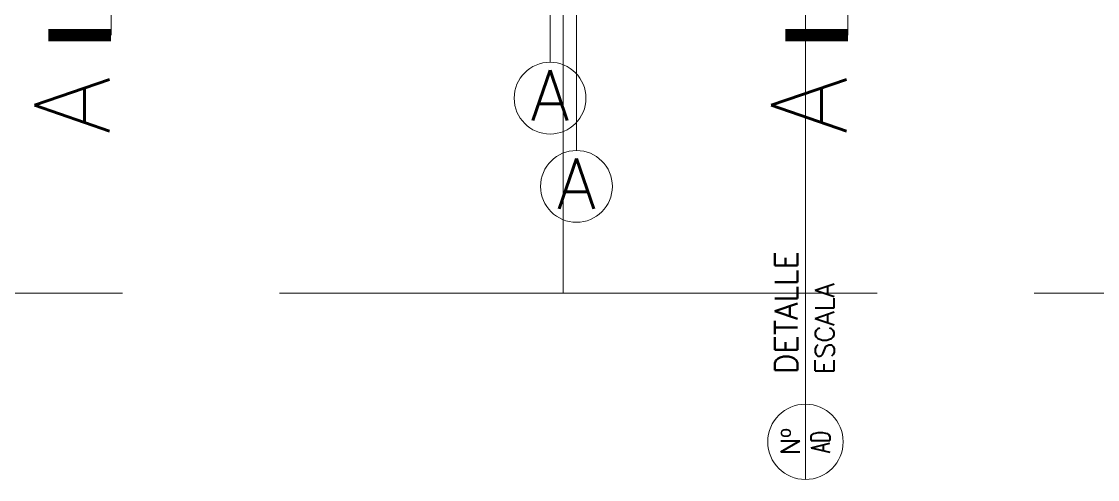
# Model space of a CAD drawing. Header units: metres. Extents: x -2 to 690, y -116 to 73.
# Drawn here: x 461.588 to 465.871, y 40.284 to 42.108 of the extents above; entities that cross this region are included whole.
import ezdxf
from ezdxf.enums import TextEntityAlignment as Align

# ---------------------------------------------------------------- set-up
doc = ezdxf.new("R2010")
doc.units = ezdxf.units.M
doc.header["$LTSCALE"] = 5
doc.header["$MEASUREMENT"] = 0
doc.linetypes.add('HIDDEN', pattern=[0.375, 0.25, -0.125])
doc.layers.add('A-ANNO-SYMB', color=3, linetype='Continuous', lineweight=18)
doc.layers.add('A-ANNO-TEXT', color=3, linetype='Continuous', lineweight=18)
doc.styles.add('E-ROMANS', font='romans.shx', dxfattribs={"width": 0.8})

msp = doc.modelspace()

# ---------------------------------------------------------------- linework, layer by layer
at = {"layer": 'A-ANNO-SYMB'}
for p, q in [((463.7971, 52.749), (463.7971, 41.5943)), ((463.692, 41.9459), (463.692, 52.3504)), ((461.9443, 43.7419), (461.9443, 42.0537)), ((464.878, 43.7419), (464.878, 42.0537))]:
    msp.add_line(p, q, dxfattribs=at)
msp.add_lwpolyline([(464.7086, 40.2836), (464.7086, 42.4919)], dxfattribs=at)
at = {"layer": 'A-ANNO-SYMB', "const_width": 0.05}
for points in [[(461.9443, 42.0537), (461.6943, 42.0537)], [(464.878, 42.0537), (464.628, 42.0537)]]:
    msp.add_lwpolyline(points, dxfattribs=at)
at = {"layer": 'A-ANNO-SYMB'}
for centre, radius in [((463.692, 41.8029), 0.143), ((463.7971, 41.4513), 0.143), ((464.7086, 40.4336), 0.15)]:
    msp.add_circle(centre, radius, dxfattribs=at)
at = {"layer": 'A-ANNO-TEXT', "linetype": 'HIDDEN'}
for points in [[(457.4455, 42.2757), (457.4455, 41.0259), (460.4536, 41.0259), (460.5966, 40.8778), (460.7396, 41.0259), (463.7445, 41.0259), (463.7445, 42.2757)], [(463.7445, 42.2757), (463.7445, 41.0259), (466.7526, 41.0259), (466.8956, 40.8778), (467.0387, 41.0259), (470.0436, 41.0259), (470.0436, 42.2757)]]:
    msp.add_lwpolyline(points, dxfattribs=at)

# ---------------------------------------------------------------- texts
at = {"layer": 'A-ANNO-TEXT', "style": 'E-ROMANS'}
for p in [(463.692, 41.814), (463.7971, 41.4625)]:
    msp.add_attdef('A', text='0.00', height=0.2, dxfattribs=at).set_placement(p, align=Align.MIDDLE_CENTER)
for p in [(461.7887, 41.6586), (464.7224, 41.6586)]:
    msp.add_attdef('A', text='CORTE', height=0.2998, rotation=90, dxfattribs=at).set_placement(p, align=Align.MIDDLE_LEFT)
for tag, p, s, height in [('DETALLE', (464.6767, 40.704), 'D E T A L L E   T I P O', 0.089939), ('ESCALA', (464.8226, 40.704), 'E s c a l a   1 : 1 0 0', 0.074949)]:
    msp.add_attdef(tag, p, s, height=height, rotation=90, dxfattribs=at)
msp.add_attdef('Nº', text='0', height=0.0749, rotation=90, dxfattribs=at).set_placement((464.7086, 40.4336), align=Align.BOTTOM_CENTER)
at = {"layer": 'A-ANNO-TEXT', "style": 'E-ROMANS', "width": 0.7}
msp.add_attdef('AD', text='AD', height=0.07495, rotation=90, dxfattribs=at).set_placement((464.7308, 40.4336), align=Align.TOP_CENTER)

doc.saveas('drawing.dxf')
